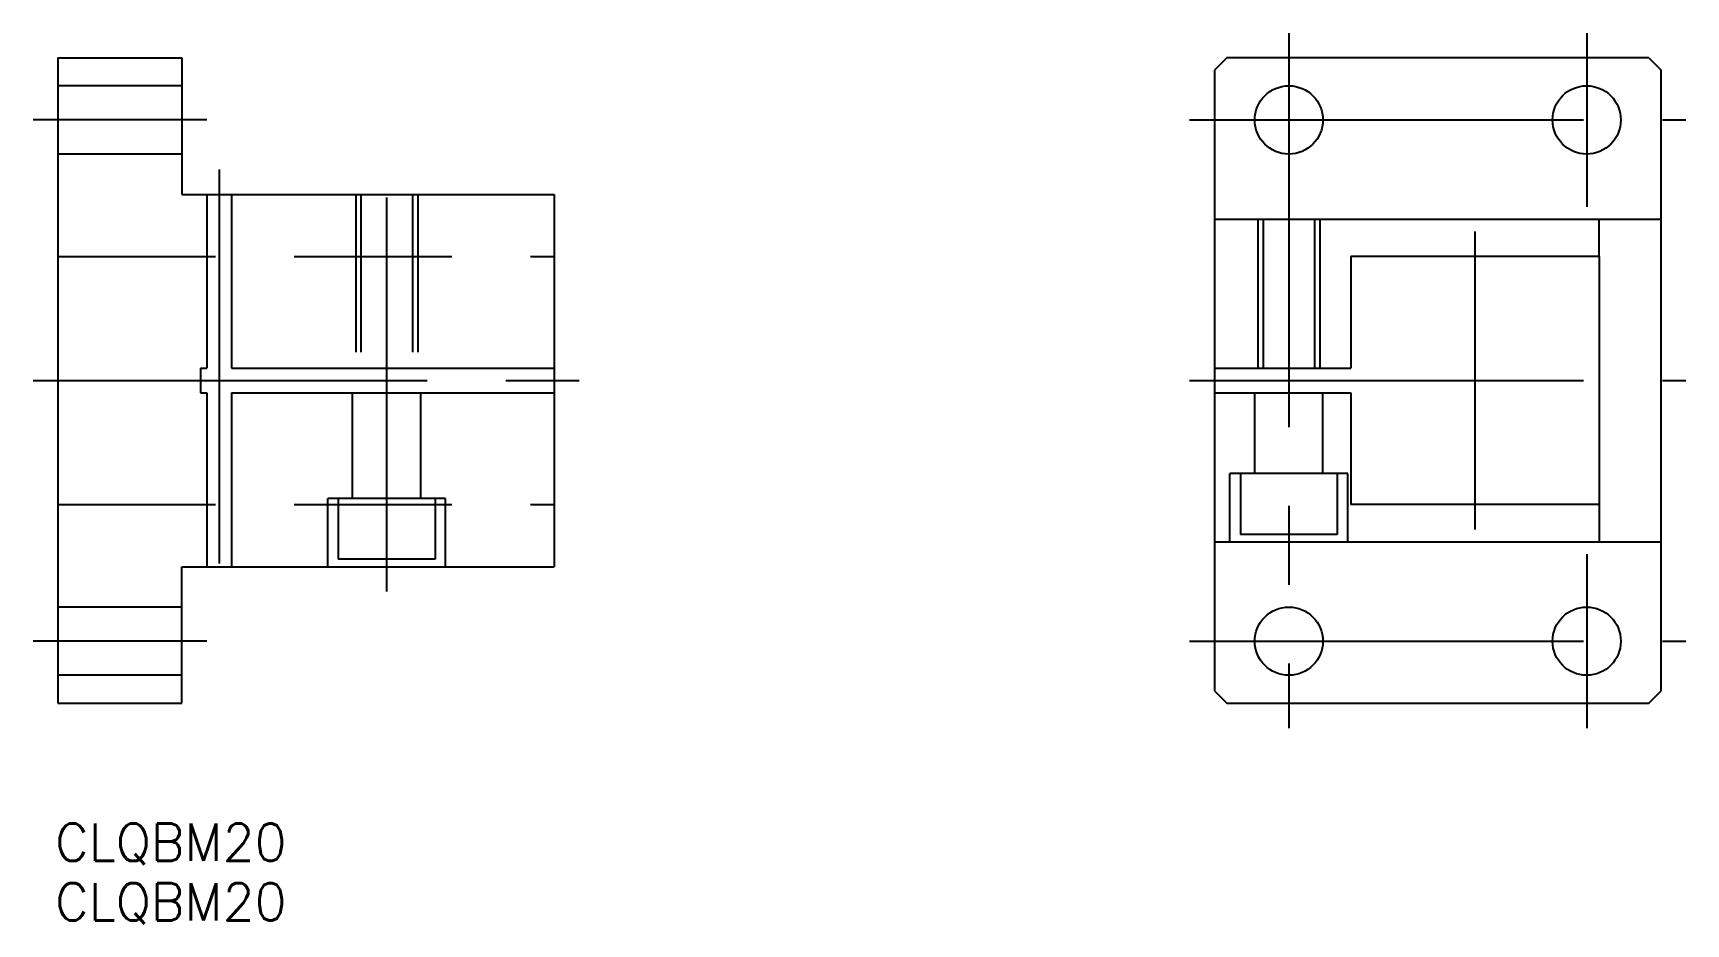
# Model space of a CAD drawing. Extents: x -116 to 17, y -44 to 28.
import ezdxf

# ---------------------------------------------------------------- set-up
doc = ezdxf.new("R2010")
doc.units = 0
doc.linetypes.add('CENTER', pattern=[50.8, 31.75, -6.35, 6.35, -6.35])
doc.linetypes.add('DASHED', pattern=[19.05, 12.7, -6.35])
doc.layers.get('0').update_dxf_attribs({"linetype": 'CONTINUOUS'})
doc.layers.add('CENTER', color=1, linetype='CENTER')
doc.styles.get("Standard").update_dxf_attribs({"font": 'txt.shx', "height": 3, "bigfont": 'bigfont.shx'})

# ---------------------------------------------------------------- blocks, each defined once
blk = doc.blocks.new('*U2')
at = {"color": 7, "linetype": 'CONTINUOUS'}
blk.add_text('CLQBM20', height=3, dxfattribs=at).set_placement((-114.42, -38.7))
blk = doc.blocks.new('*U3')
at = {"color": 7, "linetype": 'CONTINUOUS'}
blk.add_text('CLQBM20', height=3, dxfattribs=at).set_placement((-114.42, -43.5))

msp = doc.modelspace()

# ---------------------------------------------------------------- linework, layer by layer
at = {"color": 7, "linetype": 'CONTINUOUS'}
for p, q in [((-114.2, 26), (-114.2, -26)), ((-114.2, 26), (-104.2, 26)), ((-104.2, 26), (-104.2, 15)), ((-20, 26), (-21, 25)), ((14, 26), (-20, 26)), ((14, 26), (15, 25)), ((-21, 25), (-21, 1)), ((15, -25), (15, 25)), ((-104.2, 15), (-74.2, 15)), ((-102.2, 15), (-102.2, 1)), ((-100.2, 15), (-100.2, 1)), ((-74.2, 15), (-74.2, -15)), ((-21, 13), (15, 13)), ((-10, 10), (-10, 1)), ((10, 10), (-10, 10)), ((10, 10), (10, -10)), ((-102.7, 1), (-102.2, 1)), ((-102.7, 1), (-102.7, -1)), ((-100.2, 1), (-74.2, 1)), ((-21, 1), (-10, 1)), ((-21, 1), (-21, -1)), ((-102.7, -1), (-102.2, -1)), ((-102.2, -1), (-102.2, -15)), ((-100.2, -1), (-74.2, -1)), ((-100.2, -1), (-100.2, -15)), ((-21, -1), (-10, -1)), ((-21, -1), (-21, -25)), ((-10, -1), (-10, -10)), ((10, -10), (-10, -10)), ((-21, -13), (15, -13)), ((-104.2, -15), (-74.2, -15)), ((-104.2, -26), (-104.2, -15)), ((-21, -25), (-20, -26)), ((14, -26), (15, -25)), ((-114.2, -26), (-104.2, -26)), ((-20, -26), (14, -26))]:
    msp.add_line(p, q, dxfattribs=at)
at = {"color": 3, "linetype": 'DASHED'}
for p, q in [((-104.2, 23.75), (-114.2, 23.75)), ((-104.2, 18.25), (-114.2, 18.25)), ((-90.2, 15), (-90.2, 1)), ((-89.78, 15), (-89.78, 1)), ((-85.62, 15), (-85.62, 1)), ((-85.2, 15), (-85.2, 1)), ((-17.5, 13), (-17.5, 1)), ((-17.08, 13), (-17.08, 1)), ((-12.92, 13), (-12.92, 1)), ((-12.5, 13), (-12.5, 1)), ((10, 10), (10, 13)), ((-114.2, 10), (-74.2, 10)), ((-90.45, -9.5), (-90.45, -1)), ((-84.95, -9.5), (-84.95, -1)), ((-17.75, -7.5), (-17.75, -1)), ((-12.25, -7.5), (-12.25, -1)), ((-19.75, -13), (-19.75, -7.5)), ((-10.25, -7.5), (-19.75, -7.5)), ((-18.9, -7.5), (-18.9, -12.4)), ((-11.1, -7.5), (-11.1, -12.4)), ((-10.25, -13), (-10.25, -7.5)), ((-114.2, -10), (-74.2, -10)), ((-92.44, -15), (-92.44, -9.5)), ((-82.95, -9.5), (-92.44, -9.5)), ((-91.6, -9.5), (-91.6, -14.4)), ((-83.8, -9.5), (-83.8, -14.4)), ((-82.95, -15), (-82.95, -9.5)), ((10, -10), (10, -13)), ((-11.1, -12.4), (-18.9, -12.4)), ((-83.8, -14.4), (-91.6, -14.4)), ((-104.2, -18.25), (-114.2, -18.25)), ((-104.2, -23.75), (-114.2, -23.75))]:
    msp.add_line(p, q, dxfattribs=at)
at = {"color": 7, "linetype": 'CONTINUOUS'}
for centre in [(-15, 21), (9, 21), (-15, -21), (9, -21)]:
    msp.add_circle(centre, 2.75, dxfattribs=at)
at = {"layer": 'CENTER', "color": 1, "linetype": 'CENTER'}
for p, q in [((-15, 28), (-15, -28)), ((9, 28), (9, 14)), ((-102.2, 21), (-116.2, 21)), ((-23, 21), (17, 21)), ((-101.2, 17), (-101.2, -17)), ((-87.7, -17), (-87.7, 17)), ((0, 12), (0, -12)), ((-116.2, 0), (-72.2, 0)), ((-23, 0), (17, 0)), ((9, -14), (9, -28)), ((-102.2, -21), (-116.2, -21)), ((-23, -21), (17, -21))]:
    msp.add_line(p, q, dxfattribs=at)

# ---------------------------------------------------------------- block references
at = {"color": 7, "linetype": 'CONTINUOUS'}
for name in ['*U2', '*U3']:
    msp.add_blockref(name, (0, 0), dxfattribs=at)

doc.saveas('drawing.dxf')
